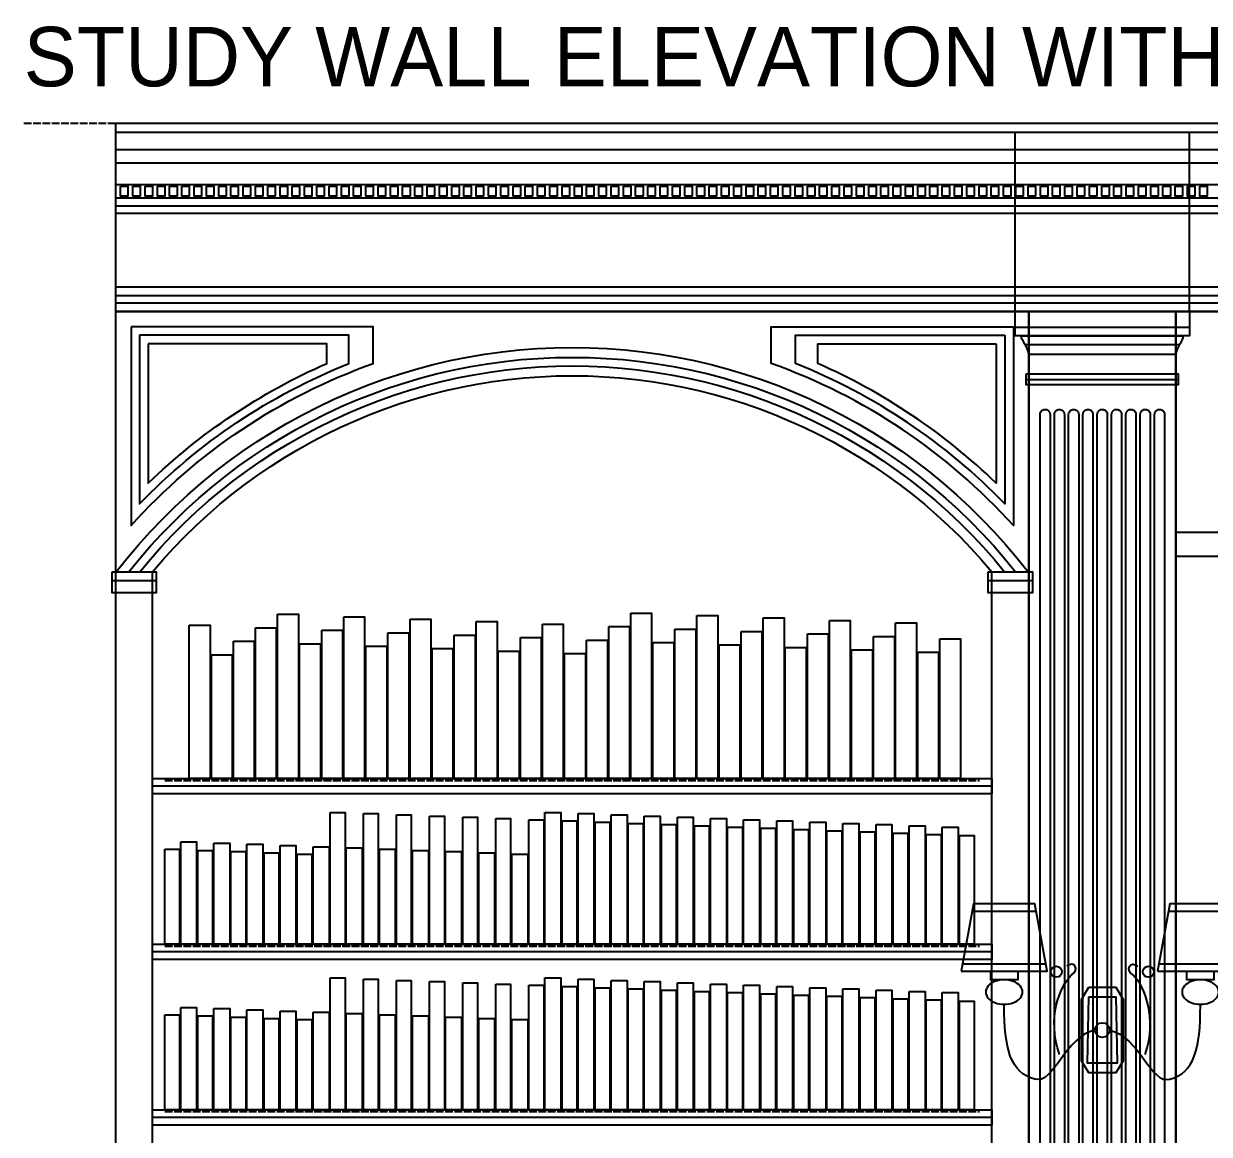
# Model space of a CAD drawing. Header units: inches. Extents: x 0 to 410, y -9 to 115.
# Drawn here: x 0 to 76.1, y 44.1 to 115.4 of the extents above; entities that cross this region are included whole.
import ezdxf

# ---------------------------------------------------------------- set-up
doc = ezdxf.new("R2010")
doc.units = ezdxf.units.IN
doc.header["$MEASUREMENT"] = 0
doc.linetypes.add('DASHED', pattern=[0.6, 0.5, -0.1])
doc.layers.add('Study wall elevation with arches', color=7, linetype='Continuous')

msp = doc.modelspace()

# ---------------------------------------------------------------- linework, layer by layer
at = {"layer": 'Study wall elevation with arches', "linetype": 'DASHED'}
for p, q in [((0, 109.016), (190.827, 109.016)), ((9.055, 66.811), (61.378, 66.811)), ((9.055, 56.181), (61.378, 56.181)), ((9.055, 45.551), (61.378, 45.551))]:
    msp.add_line(p, q, dxfattribs=at)
at = {"layer": 'Study wall elevation with arches'}
for p, q in [((5.906, 108.425), (184.921, 108.425)), ((63.661, 96.929), (63.661, 108.425)), ((74.843, 96.929), (74.843, 108.425)), ((5.906, 107.323), (184.921, 107.323)), ((5.906, 106.457), (184.921, 106.457)), ((5.906, 105.079), (184.921, 105.079)), ((5.906, 104.213), (184.921, 104.213)), ((5.906, 103.701), (184.921, 103.701)), ((5.906, 103.228), (184.921, 103.228)), ((5.906, 98.504), (184.921, 98.504)), ((5.906, 97.953), (184.921, 97.953)), ((5.906, 97.48), (184.921, 97.48)), ((63.661, 95.906), (74.843, 95.906)), ((64.291, 94.803), (74.213, 94.803)), ((64.528, 94.173), (73.976, 94.173)), ((64.37, 92.559), (74.134, 92.559)), ((8.268, 27.008), (8.268, 80.197)), ((62.165, 27.008), (62.165, 80.197)), ((5.669, 79.646), (8.504, 79.646)), ((61.929, 79.646), (64.764, 79.646)), ((8.268, 66.457), (62.165, 66.457)), ((60.906, 58.425), (65, 58.425)), ((73.504, 58.425), (77.598, 58.425)), ((8.268, 55.827), (62.165, 55.827)), ((60.276, 55.039), (65.63, 55.039)), ((72.874, 55.039), (78.228, 55.039)), ((8.268, 45.197), (62.165, 45.197))]:
    msp.add_line(p, q, dxfattribs=at)
for points in [[(5.906, 109.016), (184.921, 109.016), (184.921, 96.929), (5.906, 96.929), (5.906, 109.016)], [(6.22, 104.961), (6.693, 104.961), (6.693, 104.331), (6.22, 104.331), (6.22, 104.961)], [(7.008, 104.961), (7.48, 104.961), (7.48, 104.331), (7.008, 104.331), (7.008, 104.961)], [(7.795, 104.961), (8.268, 104.961), (8.268, 104.331), (7.795, 104.331), (7.795, 104.961)], [(8.583, 104.961), (9.055, 104.961), (9.055, 104.331), (8.583, 104.331), (8.583, 104.961)], [(9.37, 104.961), (9.843, 104.961), (9.843, 104.331), (9.37, 104.331), (9.37, 104.961)], [(10.157, 104.961), (10.63, 104.961), (10.63, 104.331), (10.157, 104.331), (10.157, 104.961)], [(10.945, 104.961), (11.417, 104.961), (11.417, 104.331), (10.945, 104.331), (10.945, 104.961)], [(11.732, 104.961), (12.205, 104.961), (12.205, 104.331), (11.732, 104.331), (11.732, 104.961)], [(12.52, 104.961), (12.992, 104.961), (12.992, 104.331), (12.52, 104.331), (12.52, 104.961)], [(13.307, 104.961), (13.78, 104.961), (13.78, 104.331), (13.307, 104.331), (13.307, 104.961)], [(14.094, 104.961), (14.567, 104.961), (14.567, 104.331), (14.094, 104.331), (14.094, 104.961)], [(14.882, 104.961), (15.354, 104.961), (15.354, 104.331), (14.882, 104.331), (14.882, 104.961)], [(15.669, 104.961), (16.142, 104.961), (16.142, 104.331), (15.669, 104.331), (15.669, 104.961)], [(16.457, 104.961), (16.929, 104.961), (16.929, 104.331), (16.457, 104.331), (16.457, 104.961)], [(17.244, 104.961), (17.717, 104.961), (17.717, 104.331), (17.244, 104.331), (17.244, 104.961)], [(18.031, 104.961), (18.504, 104.961), (18.504, 104.331), (18.031, 104.331), (18.031, 104.961)], [(18.819, 104.961), (19.291, 104.961), (19.291, 104.331), (18.819, 104.331), (18.819, 104.961)], [(19.606, 104.961), (20.079, 104.961), (20.079, 104.331), (19.606, 104.331), (19.606, 104.961)], [(20.394, 104.961), (20.866, 104.961), (20.866, 104.331), (20.394, 104.331), (20.394, 104.961)], [(21.181, 104.961), (21.654, 104.961), (21.654, 104.331), (21.181, 104.331), (21.181, 104.961)], [(21.969, 104.961), (22.441, 104.961), (22.441, 104.331), (21.969, 104.331), (21.969, 104.961)], [(22.756, 104.961), (23.228, 104.961), (23.228, 104.331), (22.756, 104.331), (22.756, 104.961)], [(23.543, 104.961), (24.016, 104.961), (24.016, 104.331), (23.543, 104.331), (23.543, 104.961)], [(24.331, 104.961), (24.803, 104.961), (24.803, 104.331), (24.331, 104.331), (24.331, 104.961)], [(25.118, 104.961), (25.591, 104.961), (25.591, 104.331), (25.118, 104.331), (25.118, 104.961)], [(25.906, 104.961), (26.378, 104.961), (26.378, 104.331), (25.906, 104.331), (25.906, 104.961)], [(26.693, 104.961), (27.165, 104.961), (27.165, 104.331), (26.693, 104.331), (26.693, 104.961)], [(27.48, 104.961), (27.953, 104.961), (27.953, 104.331), (27.48, 104.331), (27.48, 104.961)], [(28.268, 104.961), (28.74, 104.961), (28.74, 104.331), (28.268, 104.331), (28.268, 104.961)], [(29.055, 104.961), (29.528, 104.961), (29.528, 104.331), (29.055, 104.331), (29.055, 104.961)], [(29.843, 104.961), (30.315, 104.961), (30.315, 104.331), (29.843, 104.331), (29.843, 104.961)], [(30.63, 104.961), (31.102, 104.961), (31.102, 104.331), (30.63, 104.331), (30.63, 104.961)], [(31.417, 104.961), (31.89, 104.961), (31.89, 104.331), (31.417, 104.331), (31.417, 104.961)], [(32.205, 104.961), (32.677, 104.961), (32.677, 104.331), (32.205, 104.331), (32.205, 104.961)], [(32.992, 104.961), (33.465, 104.961), (33.465, 104.331), (32.992, 104.331), (32.992, 104.961)], [(33.78, 104.961), (34.252, 104.961), (34.252, 104.331), (33.78, 104.331), (33.78, 104.961)], [(34.567, 104.961), (35.039, 104.961), (35.039, 104.331), (34.567, 104.331), (34.567, 104.961)], [(35.354, 104.961), (35.827, 104.961), (35.827, 104.331), (35.354, 104.331), (35.354, 104.961)], [(36.142, 104.961), (36.614, 104.961), (36.614, 104.331), (36.142, 104.331), (36.142, 104.961)], [(36.929, 104.961), (37.402, 104.961), (37.402, 104.331), (36.929, 104.331), (36.929, 104.961)], [(37.717, 104.961), (38.189, 104.961), (38.189, 104.331), (37.717, 104.331), (37.717, 104.961)], [(38.504, 104.961), (38.976, 104.961), (38.976, 104.331), (38.504, 104.331), (38.504, 104.961)], [(39.291, 104.961), (39.764, 104.961), (39.764, 104.331), (39.291, 104.331), (39.291, 104.961)], [(40.079, 104.961), (40.551, 104.961), (40.551, 104.331), (40.079, 104.331), (40.079, 104.961)], [(40.866, 104.961), (41.339, 104.961), (41.339, 104.331), (40.866, 104.331), (40.866, 104.961)], [(41.654, 104.961), (42.126, 104.961), (42.126, 104.331), (41.654, 104.331), (41.654, 104.961)], [(42.441, 104.961), (42.913, 104.961), (42.913, 104.331), (42.441, 104.331), (42.441, 104.961)], [(43.228, 104.961), (43.701, 104.961), (43.701, 104.331), (43.228, 104.331), (43.228, 104.961)], [(44.016, 104.961), (44.488, 104.961), (44.488, 104.331), (44.016, 104.331), (44.016, 104.961)], [(44.803, 104.961), (45.276, 104.961), (45.276, 104.331), (44.803, 104.331), (44.803, 104.961)], [(45.591, 104.961), (46.063, 104.961), (46.063, 104.331), (45.591, 104.331), (45.591, 104.961)], [(46.378, 104.961), (46.85, 104.961), (46.85, 104.331), (46.378, 104.331), (46.378, 104.961)], [(47.165, 104.961), (47.638, 104.961), (47.638, 104.331), (47.165, 104.331), (47.165, 104.961)], [(47.953, 104.961), (48.425, 104.961), (48.425, 104.331), (47.953, 104.331), (47.953, 104.961)], [(48.74, 104.961), (49.213, 104.961), (49.213, 104.331), (48.74, 104.331), (48.74, 104.961)], [(49.528, 104.961), (50, 104.961), (50, 104.331), (49.528, 104.331), (49.528, 104.961)], [(50.315, 104.961), (50.787, 104.961), (50.787, 104.331), (50.315, 104.331), (50.315, 104.961)], [(51.102, 104.961), (51.575, 104.961), (51.575, 104.331), (51.102, 104.331), (51.102, 104.961)], [(51.89, 104.961), (52.362, 104.961), (52.362, 104.331), (51.89, 104.331), (51.89, 104.961)], [(52.677, 104.961), (53.15, 104.961), (53.15, 104.331), (52.677, 104.331), (52.677, 104.961)], [(53.465, 104.961), (53.937, 104.961), (53.937, 104.331), (53.465, 104.331), (53.465, 104.961)], [(54.252, 104.961), (54.724, 104.961), (54.724, 104.331), (54.252, 104.331), (54.252, 104.961)], [(55.039, 104.961), (55.512, 104.961), (55.512, 104.331), (55.039, 104.331), (55.039, 104.961)], [(55.827, 104.961), (56.299, 104.961), (56.299, 104.331), (55.827, 104.331), (55.827, 104.961)], [(56.614, 104.961), (57.087, 104.961), (57.087, 104.331), (56.614, 104.331), (56.614, 104.961)], [(57.402, 104.961), (57.874, 104.961), (57.874, 104.331), (57.402, 104.331), (57.402, 104.961)], [(58.189, 104.961), (58.661, 104.961), (58.661, 104.331), (58.189, 104.331), (58.189, 104.961)], [(58.976, 104.961), (59.449, 104.961), (59.449, 104.331), (58.976, 104.331), (58.976, 104.961)], [(59.764, 104.961), (60.236, 104.961), (60.236, 104.331), (59.764, 104.331), (59.764, 104.961)], [(60.551, 104.961), (61.024, 104.961), (61.024, 104.331), (60.551, 104.331), (60.551, 104.961)], [(61.339, 104.961), (61.811, 104.961), (61.811, 104.331), (61.339, 104.331), (61.339, 104.961)], [(62.126, 104.961), (62.598, 104.961), (62.598, 104.331), (62.126, 104.331), (62.126, 104.961)], [(62.913, 104.961), (63.386, 104.961), (63.386, 104.331), (62.913, 104.331), (62.913, 104.961)], [(63.701, 104.961), (64.173, 104.961), (64.173, 104.331), (63.701, 104.331), (63.701, 104.961)], [(64.488, 104.961), (64.961, 104.961), (64.961, 104.331), (64.488, 104.331), (64.488, 104.961)], [(65.276, 104.961), (65.748, 104.961), (65.748, 104.331), (65.276, 104.331), (65.276, 104.961)], [(66.063, 104.961), (66.535, 104.961), (66.535, 104.331), (66.063, 104.331), (66.063, 104.961)], [(66.85, 104.961), (67.323, 104.961), (67.323, 104.331), (66.85, 104.331), (66.85, 104.961)], [(67.638, 104.961), (68.11, 104.961), (68.11, 104.331), (67.638, 104.331), (67.638, 104.961)], [(68.425, 104.961), (68.898, 104.961), (68.898, 104.331), (68.425, 104.331), (68.425, 104.961)], [(69.213, 104.961), (69.685, 104.961), (69.685, 104.331), (69.213, 104.331), (69.213, 104.961)], [(70, 104.961), (70.472, 104.961), (70.472, 104.331), (70, 104.331), (70, 104.961)], [(70.787, 104.961), (71.26, 104.961), (71.26, 104.331), (70.787, 104.331), (70.787, 104.961)], [(71.575, 104.961), (72.047, 104.961), (72.047, 104.331), (71.575, 104.331), (71.575, 104.961)], [(72.362, 104.961), (72.835, 104.961), (72.835, 104.331), (72.362, 104.331), (72.362, 104.961)], [(73.15, 104.961), (73.622, 104.961), (73.622, 104.331), (73.15, 104.331), (73.15, 104.961)], [(73.937, 104.961), (74.409, 104.961), (74.409, 104.331), (73.937, 104.331), (73.937, 104.961)], [(74.724, 104.961), (75.197, 104.961), (75.197, 104.331), (74.724, 104.331), (74.724, 104.961)], [(75.512, 104.961), (75.984, 104.961), (75.984, 104.331), (75.512, 104.331), (75.512, 104.961)], [(5.906, 96.929), (64.528, 96.929), (64.528, 27.008), (5.906, 27.008), (5.906, 96.929)], [(63.661, 96.929), (74.843, 96.929), (74.843, 95.354), (63.661, 95.354), (63.661, 96.929)], [(64.528, 96.929), (73.976, 96.929), (73.976, 27.008), (64.528, 27.008), (64.528, 96.929)], [(73.976, 96.929), (124.724, 96.929), (124.724, 27.008), (73.976, 27.008), (73.976, 96.929)], [(6.89, 95.945), (6.89, 83.174), (6.89, 83.174), (7.289, 83.61), (7.694, 84.04), (8.106, 84.463), (8.524, 84.88), (8.949, 85.291), (9.381, 85.694), (9.818, 86.092), (10.262, 86.482), (10.711, 86.865), (11.167, 87.242), (11.628, 87.611), (12.095, 87.973), (12.567, 88.328), (13.045, 88.675), (13.528, 89.015), (14.017, 89.348), (14.51, 89.672), (15.009, 89.989), (15.512, 90.299), (16.02, 90.6), (16.533, 90.894), (17.05, 91.18), (17.572, 91.457), (18.098, 91.727), (18.628, 91.988), (19.161, 92.241), (19.699, 92.486), (20.241, 92.722), (20.786, 92.95), (21.335, 93.169), (21.887, 93.38), (22.441, 93.583), (22.441, 95.945), (6.89, 95.945)], [(63.543, 95.945), (63.543, 83.174), (63.543, 83.174), (63.144, 83.61), (62.739, 84.04), (62.327, 84.463), (61.909, 84.88), (61.484, 85.291), (61.052, 85.694), (60.615, 86.092), (60.171, 86.482), (59.722, 86.865), (59.267, 87.242), (58.805, 87.611), (58.338, 87.973), (57.866, 88.328), (57.388, 88.675), (56.905, 89.015), (56.416, 89.348), (55.923, 89.672), (55.424, 89.989), (54.921, 90.299), (54.413, 90.6), (53.9, 90.894), (53.383, 91.18), (52.861, 91.457), (52.335, 91.727), (51.806, 91.988), (51.272, 92.241), (50.734, 92.486), (50.192, 92.722), (49.647, 92.95), (49.098, 93.169), (48.546, 93.38), (47.992, 93.583), (47.992, 95.945), (63.543, 95.945)], [(7.441, 95.394), (7.441, 84.572), (7.441, 84.572), (7.798, 84.935), (8.159, 85.294), (8.526, 85.648), (8.896, 85.997), (9.272, 86.342), (9.652, 86.681), (10.036, 87.015), (10.425, 87.344), (10.818, 87.669), (11.215, 87.987), (11.617, 88.301), (12.022, 88.609), (12.432, 88.912), (12.845, 89.209), (13.263, 89.502), (13.684, 89.788), (14.109, 90.069), (14.538, 90.344), (14.97, 90.614), (15.406, 90.878), (15.845, 91.136), (16.287, 91.388), (16.733, 91.635), (17.182, 91.875), (17.634, 92.11), (18.09, 92.339), (18.548, 92.561), (19.009, 92.778), (19.473, 92.988), (19.939, 93.193), (20.409, 93.391), (20.881, 93.583), (20.881, 95.394), (7.441, 95.394)], [(62.992, 95.394), (62.992, 84.572), (62.992, 84.572), (62.635, 84.935), (62.274, 85.294), (61.907, 85.648), (61.537, 85.997), (61.161, 86.342), (60.781, 86.681), (60.397, 87.015), (60.008, 87.344), (59.615, 87.669), (59.218, 87.987), (58.816, 88.301), (58.411, 88.609), (58.001, 88.912), (57.588, 89.209), (57.17, 89.502), (56.749, 89.788), (56.324, 90.069), (55.895, 90.344), (55.463, 90.614), (55.028, 90.878), (54.588, 91.136), (54.146, 91.388), (53.7, 91.635), (53.251, 91.875), (52.799, 92.11), (52.343, 92.339), (51.885, 92.561), (51.424, 92.778), (50.96, 92.988), (50.494, 93.193), (50.024, 93.391), (49.552, 93.583), (49.552, 95.394), (62.992, 95.394)], [(64.055, 95.354), (74.449, 95.354)], [(5.946, 80.197), (6.647, 81.079), (7.374, 81.939), (8.127, 82.777), (8.905, 83.591), (9.707, 84.381), (10.534, 85.147), (11.383, 85.887), (12.254, 86.6), (13.147, 87.287), (14.06, 87.946), (14.993, 88.578), (15.945, 89.18), (16.915, 89.753), (17.902, 90.296), (18.904, 90.809), (19.922, 91.291), (20.954, 91.741), (22, 92.161), (23.057, 92.548), (24.127, 92.902), (25.206, 93.224), (26.295, 93.513), (27.392, 93.768), (28.496, 93.99), (29.607, 94.178), (30.722, 94.332), (31.842, 94.452), (32.965, 94.538), (34.09, 94.589), (35.217, 94.606), (36.343, 94.589), (37.468, 94.538), (38.591, 94.452), (39.711, 94.332), (40.826, 94.178), (41.937, 93.99), (43.041, 93.768), (44.138, 93.513), (45.227, 93.224), (46.306, 92.902), (47.376, 92.548), (48.433, 92.161), (49.479, 91.741), (50.511, 91.291), (51.529, 90.809), (52.531, 90.296), (53.519, 89.753), (54.488, 89.18), (55.44, 88.578), (56.373, 87.946), (57.286, 87.287), (58.179, 86.6), (59.05, 85.887), (59.899, 85.147), (60.726, 84.381), (61.528, 83.591), (62.306, 82.777), (63.059, 81.939), (63.786, 81.079), (64.487, 80.197)], [(7.992, 94.843), (7.992, 85.9), (7.992, 85.9), (8.306, 86.199), (8.623, 86.495), (8.943, 86.787), (9.266, 87.076), (9.593, 87.361), (9.922, 87.643), (10.256, 87.92), (10.591, 88.194), (10.93, 88.465), (11.272, 88.731), (11.617, 88.994), (11.964, 89.253), (12.315, 89.508), (12.668, 89.759), (13.024, 90.006), (13.383, 90.25), (13.744, 90.489), (14.108, 90.724), (14.475, 90.956), (14.844, 91.183), (15.215, 91.406), (15.589, 91.625), (15.966, 91.84), (16.345, 92.05), (16.726, 92.257), (17.109, 92.459), (17.495, 92.657), (17.883, 92.851), (18.272, 93.041), (18.665, 93.226), (19.058, 93.406), (19.454, 93.583), (19.454, 94.843), (7.992, 94.843)], [(62.441, 94.843), (62.441, 85.9), (62.441, 85.9), (62.127, 86.199), (61.81, 86.495), (61.49, 86.787), (61.167, 87.076), (60.84, 87.361), (60.511, 87.643), (60.178, 87.92), (59.842, 88.194), (59.503, 88.465), (59.161, 88.731), (58.817, 88.994), (58.469, 89.253), (58.119, 89.508), (57.765, 89.759), (57.409, 90.006), (57.05, 90.25), (56.689, 90.489), (56.325, 90.724), (55.958, 90.956), (55.589, 91.183), (55.218, 91.406), (54.844, 91.625), (54.467, 91.84), (54.088, 92.05), (53.707, 92.257), (53.324, 92.459), (52.938, 92.657), (52.55, 92.851), (52.161, 93.041), (51.769, 93.226), (51.375, 93.406), (50.979, 93.583), (50.979, 94.843), (62.441, 94.843)], [(6.746, 80.197), (7.435, 81.042), (8.15, 81.866), (8.889, 82.669), (9.652, 83.448), (10.438, 84.205), (11.246, 84.937), (12.076, 85.645), (12.927, 86.328), (13.798, 86.985), (14.688, 87.615), (15.597, 88.218), (16.524, 88.794), (17.467, 89.341), (18.427, 89.861), (19.402, 90.35), (20.39, 90.811), (21.393, 91.241), (22.407, 91.641), (23.434, 92.011), (24.471, 92.35), (25.518, 92.657), (26.573, 92.932), (27.636, 93.176), (28.706, 93.388), (29.783, 93.567), (30.863, 93.715), (31.948, 93.829), (33.036, 93.911), (34.126, 93.96), (35.217, 93.976), (36.307, 93.96), (37.397, 93.911), (38.485, 93.829), (39.57, 93.715), (40.65, 93.567), (41.727, 93.388), (42.797, 93.176), (43.86, 92.932), (44.915, 92.657), (45.962, 92.35), (46.999, 92.011), (48.026, 91.641), (49.041, 91.241), (50.043, 90.811), (51.031, 90.35), (52.006, 89.861), (52.966, 89.341), (53.909, 88.794), (54.836, 88.218), (55.745, 87.615), (56.635, 86.985), (57.506, 86.328), (58.357, 85.645), (59.187, 84.937), (59.995, 84.205), (60.781, 83.448), (61.544, 82.669), (62.283, 81.866), (62.998, 81.042), (63.687, 80.197)], [(7.452, 80.197), (8.131, 81.01), (8.835, 81.802), (9.562, 82.574), (10.311, 83.323), (11.082, 84.05), (11.874, 84.754), (12.687, 85.433), (13.52, 86.089), (14.372, 86.72), (15.242, 87.324), (16.129, 87.904), (17.033, 88.456), (17.954, 88.981), (18.889, 89.479), (19.839, 89.949), (20.802, 90.391), (21.778, 90.804), (22.766, 91.187), (23.765, 91.541), (24.774, 91.866), (25.792, 92.161), (26.818, 92.425), (27.852, 92.658), (28.892, 92.861), (29.937, 93.033), (30.987, 93.174), (32.041, 93.284), (33.098, 93.362), (34.157, 93.409), (35.217, 93.425), (36.276, 93.409), (37.335, 93.362), (38.392, 93.284), (39.446, 93.174), (40.496, 93.033), (41.541, 92.861), (42.581, 92.658), (43.615, 92.425), (44.641, 92.161), (45.659, 91.866), (46.668, 91.541), (47.667, 91.187), (48.655, 90.804), (49.631, 90.391), (50.594, 89.949), (51.544, 89.479), (52.48, 88.981), (53.4, 88.456), (54.304, 87.904), (55.191, 87.324), (56.061, 86.72), (56.913, 86.089), (57.746, 85.433), (58.559, 84.754), (59.351, 84.05), (60.122, 83.323), (60.871, 82.574), (61.598, 81.802), (62.302, 81.01), (62.981, 80.197)], [(64.37, 92.913), (74.134, 92.913), (74.134, 92.205), (64.37, 92.205), (64.37, 92.913)], [(8.268, 80.197), (8.936, 80.973), (9.626, 81.729), (10.338, 82.465), (11.071, 83.18), (11.825, 83.872), (12.599, 84.543), (13.392, 85.191), (14.203, 85.815), (15.032, 86.416), (15.879, 86.992), (16.741, 87.543), (17.62, 88.069), (18.513, 88.569), (19.421, 89.043), (20.343, 89.49), (21.276, 89.91), (22.222, 90.303), (23.178, 90.668), (24.145, 91.005), (25.122, 91.313), (26.107, 91.593), (27.099, 91.844), (28.099, 92.067), (29.104, 92.259), (30.115, 92.423), (31.13, 92.557), (32.149, 92.661), (33.17, 92.735), (34.193, 92.78), (35.217, 92.795), (36.24, 92.78), (37.263, 92.735), (38.284, 92.661), (39.303, 92.557), (40.318, 92.423), (41.329, 92.259), (42.334, 92.067), (43.334, 91.844), (44.326, 91.593), (45.311, 91.313), (46.288, 91.005), (47.255, 90.668), (48.211, 90.303), (49.157, 89.91), (50.091, 89.49), (51.012, 89.043), (51.92, 88.569), (52.813, 88.069), (53.692, 87.543), (54.554, 86.992), (55.401, 86.416), (56.23, 85.815), (57.041, 85.191), (57.834, 84.543), (58.608, 83.872), (59.362, 83.18), (60.095, 82.465), (60.807, 81.729), (61.497, 80.973), (62.165, 80.197)], [(65.577, 90.63), (65.577, 90.63)], [(66.496, 90.63), (66.496, 90.63)], [(67.415, 90.63), (67.415, 90.63)], [(68.333, 90.63), (68.333, 90.63)], [(69.252, 90.63), (69.252, 90.63)], [(70.171, 90.63), (70.171, 90.63)], [(71.089, 90.63), (71.089, 90.63)], [(72.008, 90.63), (72.008, 90.63)], [(72.927, 90.63), (72.927, 90.63)], [(65.256, 31.463), (65.256, 90.308)], [(65.899, 90.308), (65.899, 31.463)], [(66.174, 31.463), (66.174, 90.308)], [(66.817, 90.308), (66.817, 31.463)], [(67.093, 31.463), (67.093, 90.308)], [(67.736, 90.308), (67.736, 31.463)], [(68.012, 31.463), (68.012, 90.308)], [(68.655, 90.308), (68.655, 31.463)], [(68.93, 31.463), (68.93, 90.308)], [(69.573, 90.308), (69.573, 31.463)], [(69.849, 31.463), (69.849, 90.308)], [(70.492, 90.308), (70.492, 31.463)], [(70.768, 31.463), (70.768, 90.308)], [(71.411, 90.308), (71.411, 31.463)], [(71.686, 31.463), (71.686, 90.308)], [(72.329, 90.308), (72.329, 31.463)], [(72.605, 31.463), (72.605, 90.308)], [(73.248, 90.308), (73.248, 31.463)], [(73.976, 82.756), (124.724, 82.756), (124.724, 81.181), (73.976, 81.181), (73.976, 82.756)], [(5.669, 80.197), (8.504, 80.197), (8.504, 78.858), (5.669, 78.858), (5.669, 80.197)], [(61.929, 80.197), (64.764, 80.197), (64.764, 78.858), (61.929, 78.858), (61.929, 80.197)], [(16.299, 77.48), (17.638, 77.48), (17.638, 66.929), (16.299, 66.929), (16.299, 77.48)], [(20.551, 77.323), (21.89, 77.323), (21.89, 66.929), (20.551, 66.929), (20.551, 77.323)], [(24.803, 77.165), (26.142, 77.165), (26.142, 66.929), (24.803, 66.929), (24.803, 77.165)], [(29.055, 77.008), (30.394, 77.008), (30.394, 66.929), (29.055, 66.929), (29.055, 77.008)], [(38.976, 77.559), (40.315, 77.559), (40.315, 66.929), (38.976, 66.929), (38.976, 77.559)], [(43.228, 77.402), (44.567, 77.402), (44.567, 66.929), (43.228, 66.929), (43.228, 77.402)], [(47.48, 77.244), (48.819, 77.244), (48.819, 66.929), (47.48, 66.929), (47.48, 77.244)], [(51.732, 77.087), (53.071, 77.087), (53.071, 66.929), (51.732, 66.929), (51.732, 77.087)], [(55.984, 76.929), (57.323, 76.929), (57.323, 66.929), (55.984, 66.929), (55.984, 76.929)], [(10.63, 76.772), (11.969, 76.772), (11.969, 66.929), (10.63, 66.929), (10.63, 76.772)], [(14.882, 76.614), (16.22, 76.614), (16.22, 66.929), (14.882, 66.929), (14.882, 76.614)], [(19.134, 76.457), (20.472, 76.457), (20.472, 66.929), (19.134, 66.929), (19.134, 76.457)], [(23.386, 76.299), (24.724, 76.299), (24.724, 66.929), (23.386, 66.929), (23.386, 76.299)], [(27.638, 76.142), (28.976, 76.142), (28.976, 66.929), (27.638, 66.929), (27.638, 76.142)], [(33.307, 76.85), (34.646, 76.85), (34.646, 66.929), (33.307, 66.929), (33.307, 76.85)], [(37.559, 76.693), (38.898, 76.693), (38.898, 66.929), (37.559, 66.929), (37.559, 76.693)], [(41.811, 76.535), (43.15, 76.535), (43.15, 66.929), (41.811, 66.929), (41.811, 76.535)], [(46.063, 76.378), (47.402, 76.378), (47.402, 66.929), (46.063, 66.929), (46.063, 76.378)], [(50.315, 76.22), (51.654, 76.22), (51.654, 66.929), (50.315, 66.929), (50.315, 76.22)], [(13.465, 75.748), (14.803, 75.748), (14.803, 66.929), (13.465, 66.929), (13.465, 75.748)], [(17.717, 75.591), (19.055, 75.591), (19.055, 66.929), (17.717, 66.929), (17.717, 75.591)], [(21.969, 75.433), (23.307, 75.433), (23.307, 66.929), (21.969, 66.929), (21.969, 75.433)], [(31.89, 75.984), (33.228, 75.984), (33.228, 66.929), (31.89, 66.929), (31.89, 75.984)], [(36.142, 75.827), (37.48, 75.827), (37.48, 66.929), (36.142, 66.929), (36.142, 75.827)], [(40.394, 75.669), (41.732, 75.669), (41.732, 66.929), (40.394, 66.929), (40.394, 75.669)], [(44.646, 75.512), (45.984, 75.512), (45.984, 66.929), (44.646, 66.929), (44.646, 75.512)], [(54.567, 76.063), (55.906, 76.063), (55.906, 66.929), (54.567, 66.929), (54.567, 76.063)], [(58.819, 75.906), (60.157, 75.906), (60.157, 66.929), (58.819, 66.929), (58.819, 75.906)], [(12.047, 74.882), (13.386, 74.882), (13.386, 66.929), (12.047, 66.929), (12.047, 74.882)], [(26.22, 75.276), (27.559, 75.276), (27.559, 66.929), (26.22, 66.929), (26.22, 75.276)], [(30.472, 75.118), (31.811, 75.118), (31.811, 66.929), (30.472, 66.929), (30.472, 75.118)], [(34.724, 74.961), (36.063, 74.961), (36.063, 66.929), (34.724, 66.929), (34.724, 74.961)], [(48.898, 75.354), (50.236, 75.354), (50.236, 66.929), (48.898, 66.929), (48.898, 75.354)], [(53.15, 75.197), (54.488, 75.197), (54.488, 66.929), (53.15, 66.929), (53.15, 75.197)], [(57.402, 75.039), (58.74, 75.039), (58.74, 66.929), (57.402, 66.929), (57.402, 75.039)], [(8.268, 66.929), (62.165, 66.929), (62.165, 65.945), (8.268, 65.945), (8.268, 66.929)], [(19.685, 64.764), (20.63, 64.764), (20.63, 56.299), (19.685, 56.299), (19.685, 64.764)], [(33.465, 64.764), (34.488, 64.764), (34.488, 56.299), (33.465, 56.299), (33.465, 64.764)], [(21.811, 64.685), (22.756, 64.685), (22.756, 56.299), (21.811, 56.299), (21.811, 64.685)], [(23.937, 64.606), (24.882, 64.606), (24.882, 56.299), (23.937, 56.299), (23.937, 64.606)], [(26.063, 64.528), (27.008, 64.528), (27.008, 56.299), (26.063, 56.299), (26.063, 64.528)], [(28.189, 64.449), (29.134, 64.449), (29.134, 56.299), (28.189, 56.299), (28.189, 64.449)], [(30.315, 64.37), (31.26, 64.37), (31.26, 56.299), (30.315, 56.299), (30.315, 64.37)], [(32.441, 64.291), (33.386, 64.291), (33.386, 56.299), (32.441, 56.299), (32.441, 64.291)], [(34.567, 64.213), (35.512, 64.213), (35.512, 56.299), (34.567, 56.299), (34.567, 64.213)], [(35.591, 64.685), (36.614, 64.685), (36.614, 56.299), (35.591, 56.299), (35.591, 64.685)], [(36.693, 64.134), (37.638, 64.134), (37.638, 56.299), (36.693, 56.299), (36.693, 64.134)], [(37.717, 64.606), (38.74, 64.606), (38.74, 56.299), (37.717, 56.299), (37.717, 64.606)], [(38.819, 64.055), (39.764, 64.055), (39.764, 56.299), (38.819, 56.299), (38.819, 64.055)], [(39.843, 64.528), (40.866, 64.528), (40.866, 56.299), (39.843, 56.299), (39.843, 64.528)], [(40.945, 63.976), (41.89, 63.976), (41.89, 56.299), (40.945, 56.299), (40.945, 63.976)], [(41.969, 64.449), (42.992, 64.449), (42.992, 56.299), (41.969, 56.299), (41.969, 64.449)], [(44.094, 64.37), (45.118, 64.37), (45.118, 56.299), (44.094, 56.299), (44.094, 64.37)], [(46.22, 64.291), (47.244, 64.291), (47.244, 56.299), (46.22, 56.299), (46.22, 64.291)], [(48.346, 64.213), (49.37, 64.213), (49.37, 56.299), (48.346, 56.299), (48.346, 64.213)], [(50.472, 64.134), (51.496, 64.134), (51.496, 56.299), (50.472, 56.299), (50.472, 64.134)], [(52.598, 64.055), (53.622, 64.055), (53.622, 56.299), (52.598, 56.299), (52.598, 64.055)], [(54.724, 63.976), (55.748, 63.976), (55.748, 56.299), (54.724, 56.299), (54.724, 63.976)], [(43.071, 63.898), (44.016, 63.898), (44.016, 56.299), (43.071, 56.299), (43.071, 63.898)], [(45.197, 63.819), (46.142, 63.819), (46.142, 56.299), (45.197, 56.299), (45.197, 63.819)], [(47.323, 63.74), (48.268, 63.74), (48.268, 56.299), (47.323, 56.299), (47.323, 63.74)], [(49.449, 63.661), (50.394, 63.661), (50.394, 56.299), (49.449, 56.299), (49.449, 63.661)], [(51.575, 63.583), (52.52, 63.583), (52.52, 56.299), (51.575, 56.299), (51.575, 63.583)], [(53.701, 63.504), (54.646, 63.504), (54.646, 56.299), (53.701, 56.299), (53.701, 63.504)], [(55.827, 63.425), (56.772, 63.425), (56.772, 56.299), (55.827, 56.299), (55.827, 63.425)], [(56.85, 63.898), (57.874, 63.898), (57.874, 56.299), (56.85, 56.299), (56.85, 63.898)], [(57.953, 63.346), (58.898, 63.346), (58.898, 56.299), (57.953, 56.299), (57.953, 63.346)], [(58.976, 63.819), (60, 63.819), (60, 56.299), (58.976, 56.299), (58.976, 63.819)], [(60.079, 63.268), (61.024, 63.268), (61.024, 56.299), (60.079, 56.299), (60.079, 63.268)], [(10.079, 62.874), (11.102, 62.874), (11.102, 56.299), (10.079, 56.299), (10.079, 62.874)], [(12.205, 62.795), (13.228, 62.795), (13.228, 56.299), (12.205, 56.299), (12.205, 62.795)], [(14.331, 62.717), (15.354, 62.717), (15.354, 56.299), (14.331, 56.299), (14.331, 62.717)], [(16.457, 62.638), (17.48, 62.638), (17.48, 56.299), (16.457, 56.299), (16.457, 62.638)], [(18.583, 62.559), (19.606, 62.559), (19.606, 56.299), (18.583, 56.299), (18.583, 62.559)], [(20.709, 62.48), (21.732, 62.48), (21.732, 56.299), (20.709, 56.299), (20.709, 62.48)], [(9.055, 62.402), (10, 62.402), (10, 56.299), (9.055, 56.299), (9.055, 62.402)], [(11.181, 62.323), (12.126, 62.323), (12.126, 56.299), (11.181, 56.299), (11.181, 62.323)], [(13.307, 62.244), (14.252, 62.244), (14.252, 56.299), (13.307, 56.299), (13.307, 62.244)], [(15.433, 62.165), (16.378, 62.165), (16.378, 56.299), (15.433, 56.299), (15.433, 62.165)], [(17.559, 62.087), (18.504, 62.087), (18.504, 56.299), (17.559, 56.299), (17.559, 62.087)], [(22.835, 62.402), (23.858, 62.402), (23.858, 56.299), (22.835, 56.299), (22.835, 62.402)], [(24.961, 62.323), (25.984, 62.323), (25.984, 56.299), (24.961, 56.299), (24.961, 62.323)], [(27.087, 62.244), (28.11, 62.244), (28.11, 56.299), (27.087, 56.299), (27.087, 62.244)], [(29.213, 62.165), (30.236, 62.165), (30.236, 56.299), (29.213, 56.299), (29.213, 62.165)], [(31.339, 62.087), (32.362, 62.087), (32.362, 56.299), (31.339, 56.299), (31.339, 62.087)], [(60.197, 54.567), (65.709, 54.567), (64.921, 58.898), (60.984, 58.898), (60.197, 54.567)], [(72.795, 54.567), (78.307, 54.567), (77.52, 58.898), (73.583, 58.898), (72.795, 54.567)], [(8.268, 56.299), (62.165, 56.299), (62.165, 55.315), (8.268, 55.315), (8.268, 56.299)], [(19.685, 54.134), (20.63, 54.134), (20.63, 45.669), (19.685, 45.669), (19.685, 54.134)], [(21.811, 54.055), (22.756, 54.055), (22.756, 45.669), (21.811, 45.669), (21.811, 54.055)], [(33.465, 54.134), (34.488, 54.134), (34.488, 45.669), (33.465, 45.669), (33.465, 54.134)], [(35.591, 54.055), (36.614, 54.055), (36.614, 45.669), (35.591, 45.669), (35.591, 54.055)], [(62.087, 54.567), (63.819, 54.567), (63.819, 54.016), (62.087, 54.016), (62.087, 54.567)], [(74.685, 54.567), (76.417, 54.567), (76.417, 54.016), (74.685, 54.016), (74.685, 54.567)], [(23.937, 53.976), (24.882, 53.976), (24.882, 45.669), (23.937, 45.669), (23.937, 53.976)], [(26.063, 53.898), (27.008, 53.898), (27.008, 45.669), (26.063, 45.669), (26.063, 53.898)], [(28.189, 53.819), (29.134, 53.819), (29.134, 45.669), (28.189, 45.669), (28.189, 53.819)], [(30.315, 53.74), (31.26, 53.74), (31.26, 45.669), (30.315, 45.669), (30.315, 53.74)], [(32.441, 53.661), (33.386, 53.661), (33.386, 45.669), (32.441, 45.669), (32.441, 53.661)], [(34.567, 53.583), (35.512, 53.583), (35.512, 45.669), (34.567, 45.669), (34.567, 53.583)], [(36.693, 53.504), (37.638, 53.504), (37.638, 45.669), (36.693, 45.669), (36.693, 53.504)], [(37.717, 53.976), (38.74, 53.976), (38.74, 45.669), (37.717, 45.669), (37.717, 53.976)], [(38.819, 53.425), (39.764, 53.425), (39.764, 45.669), (38.819, 45.669), (38.819, 53.425)], [(39.843, 53.898), (40.866, 53.898), (40.866, 45.669), (39.843, 45.669), (39.843, 53.898)], [(40.945, 53.346), (41.89, 53.346), (41.89, 45.669), (40.945, 45.669), (40.945, 53.346)], [(41.969, 53.819), (42.992, 53.819), (42.992, 45.669), (41.969, 45.669), (41.969, 53.819)], [(44.094, 53.74), (45.118, 53.74), (45.118, 45.669), (44.094, 45.669), (44.094, 53.74)], [(46.22, 53.661), (47.244, 53.661), (47.244, 45.669), (46.22, 45.669), (46.22, 53.661)], [(48.346, 53.583), (49.37, 53.583), (49.37, 45.669), (48.346, 45.669), (48.346, 53.583)], [(50.472, 53.504), (51.496, 53.504), (51.496, 45.669), (50.472, 45.669), (50.472, 53.504)], [(52.598, 53.425), (53.622, 53.425), (53.622, 45.669), (52.598, 45.669), (52.598, 53.425)], [(54.724, 53.346), (55.748, 53.346), (55.748, 45.669), (54.724, 45.669), (54.724, 53.346)], [(68.386, 53.543), (70.118, 53.543), (70.591, 52.756), (70.591, 48.819), (70.118, 48.031), (68.386, 48.031), (67.913, 48.819), (67.913, 52.756), (68.386, 53.543)], [(43.071, 53.268), (44.016, 53.268), (44.016, 45.669), (43.071, 45.669), (43.071, 53.268)], [(45.197, 53.189), (46.142, 53.189), (46.142, 45.669), (45.197, 45.669), (45.197, 53.189)], [(47.323, 53.11), (48.268, 53.11), (48.268, 45.669), (47.323, 45.669), (47.323, 53.11)], [(49.449, 53.031), (50.394, 53.031), (50.394, 45.669), (49.449, 45.669), (49.449, 53.031)], [(51.575, 52.953), (52.52, 52.953), (52.52, 45.669), (51.575, 45.669), (51.575, 52.953)], [(53.701, 52.874), (54.646, 52.874), (54.646, 45.669), (53.701, 45.669), (53.701, 52.874)], [(55.827, 52.795), (56.772, 52.795), (56.772, 45.669), (55.827, 45.669), (55.827, 52.795)], [(56.85, 53.268), (57.874, 53.268), (57.874, 45.669), (56.85, 45.669), (56.85, 53.268)], [(57.953, 52.717), (58.898, 52.717), (58.898, 45.669), (57.953, 45.669), (57.953, 52.717)], [(58.976, 53.189), (60, 53.189), (60, 45.669), (58.976, 45.669), (58.976, 53.189)], [(60.079, 52.638), (61.024, 52.638), (61.024, 45.669), (60.079, 45.669), (60.079, 52.638)], [(68.386, 52.913), (70.118, 52.913), (70.197, 48.661), (68.307, 48.661), (68.386, 52.913)], [(9.055, 51.772), (10, 51.772), (10, 45.669), (9.055, 45.669), (9.055, 51.772)], [(10.079, 52.244), (11.102, 52.244), (11.102, 45.669), (10.079, 45.669), (10.079, 52.244)], [(12.205, 52.165), (13.228, 52.165), (13.228, 45.669), (12.205, 45.669), (12.205, 52.165)], [(14.331, 52.087), (15.354, 52.087), (15.354, 45.669), (14.331, 45.669), (14.331, 52.087)], [(16.457, 52.008), (17.48, 52.008), (17.48, 45.669), (16.457, 45.669), (16.457, 52.008)], [(18.583, 51.929), (19.606, 51.929), (19.606, 45.669), (18.583, 45.669), (18.583, 51.929)], [(20.709, 51.85), (21.732, 51.85), (21.732, 45.669), (20.709, 45.669), (20.709, 51.85)], [(22.835, 51.772), (23.858, 51.772), (23.858, 45.669), (22.835, 45.669), (22.835, 51.772)], [(11.181, 51.693), (12.126, 51.693), (12.126, 45.669), (11.181, 45.669), (11.181, 51.693)], [(13.307, 51.614), (14.252, 51.614), (14.252, 45.669), (13.307, 45.669), (13.307, 51.614)], [(15.433, 51.535), (16.378, 51.535), (16.378, 45.669), (15.433, 45.669), (15.433, 51.535)], [(17.559, 51.457), (18.504, 51.457), (18.504, 45.669), (17.559, 45.669), (17.559, 51.457)], [(24.961, 51.693), (25.984, 51.693), (25.984, 45.669), (24.961, 45.669), (24.961, 51.693)], [(27.087, 51.614), (28.11, 51.614), (28.11, 45.669), (27.087, 45.669), (27.087, 51.614)], [(29.213, 51.535), (30.236, 51.535), (30.236, 45.669), (29.213, 45.669), (29.213, 51.535)], [(31.339, 51.457), (32.362, 51.457), (32.362, 45.669), (31.339, 45.669), (31.339, 51.457)], [(8.268, 45.669), (62.165, 45.669), (62.165, 44.685), (8.268, 44.685), (8.268, 45.669)]]:
    msp.add_lwpolyline(points, dxfattribs=at)
for centre, radius in [((66.299, 54.528), 0.354), ((72.205, 54.528), 0.354), ((69.252, 50.787), 0.472)]:
    msp.add_circle(centre, radius, dxfattribs=at)
for points in [[(64.528, 94.173), (64.449, 94.724), (64.055, 95.039), (64.055, 95.354)], [(74.449, 95.354), (74.449, 95.039), (74.055, 94.724), (73.976, 94.173)], [(67.283, 54.331), (67.835, 54.646), (67.441, 55.276), (66.969, 54.882)], [(71.22, 54.331), (70.669, 54.646), (71.063, 55.276), (71.535, 54.882)], [(66.496, 49.213), (65.709, 51.575), (66.496, 53.543), (67.283, 54.331)], [(72.008, 49.213), (72.795, 51.575), (72.008, 53.543), (71.22, 54.331)], [(64.921, 47.638), (63.346, 48.031), (62.953, 49.606), (62.953, 52.362)], [(73.583, 47.638), (75.157, 48.031), (75.551, 49.606), (75.551, 52.362)], [(68.78, 50.787), (66.89, 50.394), (66.102, 47.244), (64.921, 47.638)], [(69.724, 50.787), (71.614, 50.394), (72.402, 47.244), (73.583, 47.638)]]:
    msp.add_open_spline(points, degree=3, dxfattribs=at)
for points, knots in [([(65.256, 90.308), (65.256, 90.365), (65.271, 90.42), (65.299, 90.469), (65.327, 90.518), (65.368, 90.559), (65.417, 90.587), (65.465, 90.615), (65.521, 90.63), (65.577, 90.63)], [0, 0, 0, 0, 1, 1, 1, 2, 2, 2, 3, 3, 3, 3]), ([(65.577, 90.63), (65.634, 90.63), (65.689, 90.615), (65.738, 90.587), (65.787, 90.559), (65.828, 90.518), (65.856, 90.469), (65.884, 90.42), (65.899, 90.365), (65.899, 90.308)], [0, 0, 0, 0, 1, 1, 1, 2, 2, 2, 3, 3, 3, 3]), ([(66.174, 90.308), (66.174, 90.365), (66.189, 90.42), (66.217, 90.469), (66.246, 90.518), (66.286, 90.559), (66.335, 90.587), (66.384, 90.615), (66.439, 90.63), (66.496, 90.63)], [0, 0, 0, 0, 1, 1, 1, 2, 2, 2, 3, 3, 3, 3]), ([(66.496, 90.63), (66.552, 90.63), (66.608, 90.615), (66.657, 90.587), (66.705, 90.559), (66.746, 90.518), (66.774, 90.469), (66.802, 90.42), (66.817, 90.365), (66.817, 90.308)], [0, 0, 0, 0, 1, 1, 1, 2, 2, 2, 3, 3, 3, 3]), ([(67.093, 90.308), (67.093, 90.365), (67.108, 90.42), (67.136, 90.469), (67.165, 90.518), (67.205, 90.559), (67.254, 90.587), (67.303, 90.615), (67.358, 90.63), (67.415, 90.63)], [0, 0, 0, 0, 1, 1, 1, 2, 2, 2, 3, 3, 3, 3]), ([(67.415, 90.63), (67.471, 90.63), (67.527, 90.615), (67.575, 90.587), (67.624, 90.559), (67.665, 90.518), (67.693, 90.469), (67.721, 90.42), (67.736, 90.365), (67.736, 90.308)], [0, 0, 0, 0, 1, 1, 1, 2, 2, 2, 3, 3, 3, 3]), ([(68.012, 90.308), (68.012, 90.365), (68.027, 90.42), (68.055, 90.469), (68.083, 90.518), (68.124, 90.559), (68.173, 90.587), (68.221, 90.615), (68.277, 90.63), (68.333, 90.63)], [0, 0, 0, 0, 1, 1, 1, 2, 2, 2, 3, 3, 3, 3]), ([(68.333, 90.63), (68.39, 90.63), (68.445, 90.615), (68.494, 90.587), (68.543, 90.559), (68.583, 90.518), (68.612, 90.469), (68.64, 90.42), (68.655, 90.365), (68.655, 90.308)], [0, 0, 0, 0, 1, 1, 1, 2, 2, 2, 3, 3, 3, 3]), ([(68.93, 90.308), (68.93, 90.365), (68.945, 90.42), (68.973, 90.469), (69.002, 90.518), (69.042, 90.559), (69.091, 90.587), (69.14, 90.615), (69.195, 90.63), (69.252, 90.63)], [0, 0, 0, 0, 1, 1, 1, 2, 2, 2, 3, 3, 3, 3]), ([(69.252, 90.63), (69.308, 90.63), (69.364, 90.615), (69.412, 90.587), (69.461, 90.559), (69.502, 90.518), (69.53, 90.469), (69.558, 90.42), (69.573, 90.365), (69.573, 90.308)], [0, 0, 0, 0, 1, 1, 1, 2, 2, 2, 3, 3, 3, 3]), ([(69.849, 90.308), (69.849, 90.365), (69.864, 90.42), (69.892, 90.469), (69.92, 90.518), (69.961, 90.559), (70.01, 90.587), (70.059, 90.615), (70.114, 90.63), (70.171, 90.63)], [0, 0, 0, 0, 1, 1, 1, 2, 2, 2, 3, 3, 3, 3]), ([(70.171, 90.63), (70.227, 90.63), (70.283, 90.615), (70.331, 90.587), (70.38, 90.559), (70.421, 90.518), (70.449, 90.469), (70.477, 90.42), (70.492, 90.365), (70.492, 90.308)], [0, 0, 0, 0, 1, 1, 1, 2, 2, 2, 3, 3, 3, 3]), ([(70.768, 90.308), (70.768, 90.365), (70.783, 90.42), (70.811, 90.469), (70.839, 90.518), (70.88, 90.559), (70.928, 90.587), (70.977, 90.615), (71.033, 90.63), (71.089, 90.63)], [0, 0, 0, 0, 1, 1, 1, 2, 2, 2, 3, 3, 3, 3]), ([(71.089, 90.63), (71.146, 90.63), (71.201, 90.615), (71.25, 90.587), (71.299, 90.559), (71.339, 90.518), (71.368, 90.469), (71.396, 90.42), (71.411, 90.365), (71.411, 90.308)], [0, 0, 0, 0, 1, 1, 1, 2, 2, 2, 3, 3, 3, 3]), ([(71.686, 90.308), (71.686, 90.365), (71.701, 90.42), (71.729, 90.469), (71.757, 90.518), (71.798, 90.559), (71.847, 90.587), (71.896, 90.615), (71.951, 90.63), (72.008, 90.63)], [0, 0, 0, 0, 1, 1, 1, 2, 2, 2, 3, 3, 3, 3]), ([(72.008, 90.63), (72.064, 90.63), (72.12, 90.615), (72.168, 90.587), (72.217, 90.559), (72.258, 90.518), (72.286, 90.469), (72.314, 90.42), (72.329, 90.365), (72.329, 90.308)], [0, 0, 0, 0, 1, 1, 1, 2, 2, 2, 3, 3, 3, 3]), ([(72.605, 90.308), (72.605, 90.365), (72.62, 90.42), (72.648, 90.469), (72.676, 90.518), (72.717, 90.559), (72.766, 90.587), (72.815, 90.615), (72.87, 90.63), (72.927, 90.63)], [0, 0, 0, 0, 1, 1, 1, 2, 2, 2, 3, 3, 3, 3]), ([(72.927, 90.63), (72.983, 90.63), (73.038, 90.615), (73.087, 90.587), (73.136, 90.559), (73.177, 90.518), (73.205, 90.469), (73.233, 90.42), (73.248, 90.365), (73.248, 90.308)], [0, 0, 0, 0, 1, 1, 1, 2, 2, 2, 3, 3, 3, 3]), ([(64.134, 53.228), (64.134, 53.09), (64.079, 52.954), (63.976, 52.835), (63.872, 52.715), (63.723, 52.616), (63.543, 52.546), (63.364, 52.477), (63.16, 52.441), (62.953, 52.441), (62.745, 52.441), (62.542, 52.477), (62.362, 52.546), (62.183, 52.616), (62.034, 52.715), (61.93, 52.835), (61.826, 52.954), (61.772, 53.09), (61.772, 53.228), (61.772, 53.367), (61.826, 53.502), (61.93, 53.622), (62.034, 53.742), (62.183, 53.841), (62.362, 53.91), (62.542, 53.979), (62.745, 54.016), (62.953, 54.016), (63.16, 54.016), (63.364, 53.979), (63.543, 53.91), (63.723, 53.841), (63.872, 53.742), (63.976, 53.622), (64.079, 53.502), (64.134, 53.367), (64.134, 53.228)], [0, 0, 0, 0, 1, 1, 1, 2, 2, 2, 3, 3, 3, 4, 4, 4, 5, 5, 5, 6, 6, 6, 7, 7, 7, 8, 8, 8, 9, 9, 9, 10, 10, 10, 11, 11, 11, 12, 12, 12, 12]), ([(76.732, 53.228), (76.732, 53.09), (76.678, 52.954), (76.574, 52.835), (76.47, 52.715), (76.321, 52.616), (76.142, 52.546), (75.962, 52.477), (75.758, 52.441), (75.551, 52.441), (75.344, 52.441), (75.14, 52.477), (74.961, 52.546), (74.781, 52.616), (74.632, 52.715), (74.528, 52.835), (74.425, 52.954), (74.37, 53.09), (74.37, 53.228), (74.37, 53.367), (74.425, 53.502), (74.528, 53.622), (74.632, 53.742), (74.781, 53.841), (74.961, 53.91), (75.14, 53.979), (75.344, 54.016), (75.551, 54.016), (75.758, 54.016), (75.962, 53.979), (76.142, 53.91), (76.321, 53.841), (76.47, 53.742), (76.574, 53.622), (76.678, 53.502), (76.732, 53.367), (76.732, 53.228)], [0, 0, 0, 0, 1, 1, 1, 2, 2, 2, 3, 3, 3, 4, 4, 4, 5, 5, 5, 6, 6, 6, 7, 7, 7, 8, 8, 8, 9, 9, 9, 10, 10, 10, 11, 11, 11, 12, 12, 12, 12])]:
    msp.add_open_spline(points, degree=3, knots=knots, dxfattribs=at)

# ---------------------------------------------------------------- texts
at = {"layer": 'LABELS'}
msp.add_text('STUDY WALL ELEVATION WITH ARCHES  (1:1, inches)', height=3.81654, dxfattribs=at).set_placement((0, 111.378))

doc.saveas('drawing.dxf')
